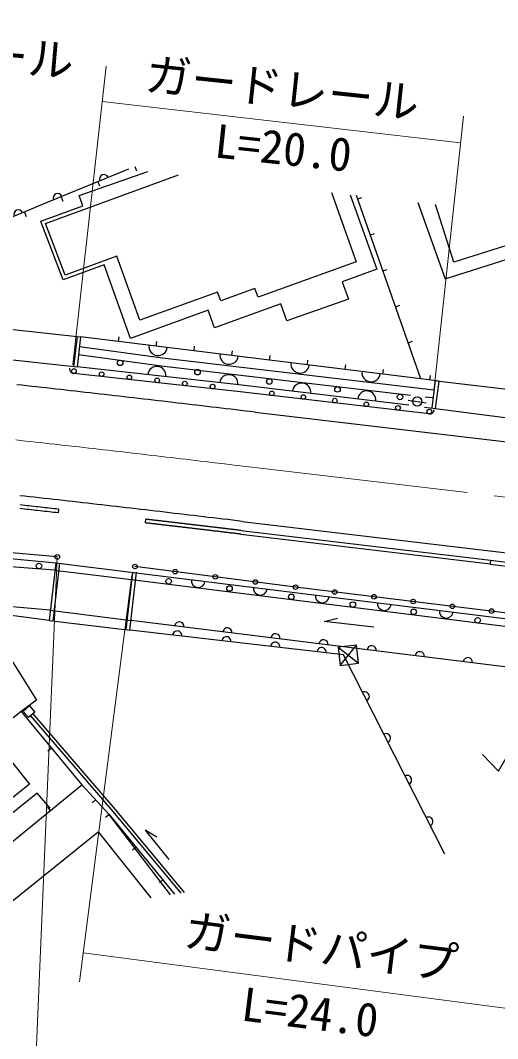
# Model space of a CAD drawing. Units: millimetres, scale not verified. Extents: x -997654 to 1989346, y -2661353 to 380000.
# Drawn here: x 295342 to 321394, y 281359 to 336919 of the extents above; entities that cross this region are included whole.
import ezdxf
from ezdxf.enums import TextEntityAlignment as Align

# ---------------------------------------------------------------- set-up
doc = ezdxf.new("R2010")
doc.units = ezdxf.units.MM
doc.header["$LTSCALE"] = 1000
doc.linetypes.add('CHAIN', pattern=[18.5, 12, -1.5, 3.5, -1.5])
doc.linetypes.add('DASHED', pattern=[7.5, 6, -1.5])
for name, color, linetype, lineweight in [('M-BGD', 7, 'Continuous', 25), ('M-BMK', 2, 'CHAIN', 13), ('M-STR-HTXT', 7, 'Continuous', 13), ('M-STR-STRC', 7, 'Continuous', 25)]:
    doc.layers.add(name, color=color, linetype=linetype, lineweight=lineweight)
doc.styles.add('ＭＳ ゴシック', font='')
doc.styles.get('ＭＳ ゴシック').set_extended_font_data('MS Gothic')

msp = doc.modelspace()

# ---------------------------------------------------------------- linework, layer by layer
at = {"layer": 'M-BGD'}
for p, q in [((301589, 328938), (301683, 328707)), ((299569, 328113), (299663, 327882)), ((297570, 327284), (297666, 327054)), ((317196, 317365), (313688, 327363)), ((313754, 327176), (313989, 327259)), ((295571, 326456), (295667, 326225)), ((314442, 325214), (314678, 325297)), ((315130, 323252), (315366, 323334)), ((315819, 321289), (316055, 321372)), ((298434, 319674), (298244, 318019)), ((298633, 319650), (298443, 317996)), ((300695, 319396), (300726, 319644)), ((302758, 319142), (302788, 319390)), ((304820, 318888), (304851, 319136)), ((316507, 319327), (316743, 319410)), ((294064, 318498), (298451, 318020)), ((306883, 318634), (306914, 318882)), ((308946, 318380), (308976, 318629)), ((311008, 318126), (311039, 318375)), ((313071, 317872), (313101, 318121)), ((315133, 317619), (315164, 317867)), ((317701, 317302), (317732, 317550)), ((318207, 317239), (322078, 316777)), ((316755, 316147), (316507, 316173)), ((316757, 316157), (317251, 316085)), ((317839, 316317), (317441, 316363)), ((317251, 316082), (317498, 316043)), ((317403, 315820), (318011, 315746)), ((318010, 315744), (322073, 315210)), ((297424, 310245), (297402, 310047)), ((302164, 309501), (302187, 309699)), ((307394, 309085), (321010, 307472)), ((307371, 308887), (320986, 307273)), ((297212, 306927), (277912, 308358)), ((297279, 307318), (296909, 304166)), ((297477, 307295), (297108, 304143)), ((321010, 307472), (320986, 307273)), ((301463, 306791), (301098, 303675)), ((301666, 306804), (301296, 303652)), ((301661, 306767), (325361, 303844)), ((301692, 306381), (325291, 303422)), ((325017, 301249), (301389, 304175)), ((312806, 301723), (313684, 302831)), ((312691, 302716), (313800, 301838)), ((295382, 299200), (298698, 295199)), ((297040, 297200), (296847, 297040)), ((296990, 293806), (296832, 294000)), ((299440, 294392), (299256, 294223)), ((300182, 293586), (299989, 293427)), ((301654, 291801), (301461, 291642)), ((303126, 290015), (302933, 289856))]:
    msp.add_line(p, q, dxfattribs=at)
at = {"layer": 'M-BGD', "linetype": 'DASHED'}
for p, q in [((297279, 307318), (301661, 306767)), ((297212, 306927), (301692, 306381)), ((296946, 304732), (301389, 304175)), ((296909, 304166), (301332, 303648)), ((303540, 289211), (300182, 293586))]:
    msp.add_line(p, q, dxfattribs=at)
at = {"layer": 'M-BGD'}
for points in [[(301249, 328799), (297549, 327288), (288284, 323454), (283579, 321483), (294252, 320139), (294460, 320114)], [(297787, 323025), (296715, 325836), (303967, 328486)], [(312324, 327521), (313678, 323751), (308321, 321810), (308147, 322295), (306281, 321619), (306110, 322096), (301861, 320556), (300607, 324047), (297787, 323025)], [(325286, 325709), (318998, 323725), (318009, 326865)], [(294460, 320114), (298449, 319672), (298633, 319650)], [(318010, 315744), (318207, 317239), (317196, 317365), (298633, 319650)], [(298573, 319120), (303099, 318501), (317909, 316762)], [(316635, 316458), (303043, 318055), (298524, 318674)], [(316545, 315923), (307130, 317058), (298451, 318020)], [(317656, 315449), (307333, 316644), (298252, 317657)], [(317812, 315770), (318009, 317265), (318205, 317226)], [(297402, 310047), (297279, 310060), (297156, 310074), (297034, 310088), (296911, 310102), (296788, 310115), (296666, 310129), (296543, 310143), (296420, 310156), (296298, 310170), (296175, 310183), (296052, 310197), (295930, 310210), (295807, 310224), (295684, 310237), (295562, 310251), (295439, 310264), (295317, 310278)], [(297424, 310245), (297301, 310259), (297179, 310273), (297056, 310287), (296933, 310300), (296810, 310314), (296688, 310328), (296565, 310341), (296442, 310355), (296320, 310369), (296197, 310382), (296074, 310396), (295952, 310409), (295829, 310423), (295706, 310436), (295584, 310450), (295461, 310463), (295338, 310476)], [(307371, 308887), (307336, 308891), (307302, 308895), (307268, 308899), (307233, 308903), (307199, 308907), (307165, 308911), (307131, 308915), (307096, 308919), (307062, 308923), (307028, 308927), (306993, 308931), (306959, 308935), (306925, 308939), (306890, 308943), (306856, 308947), (306822, 308952), (306788, 308956), (306753, 308960), (306719, 308964), (306685, 308968), (306650, 308972), (306616, 308976), (306582, 308980), (306548, 308984), (306513, 308988), (306479, 308992), (306445, 308996), (306411, 309000), (306376, 309004), (306342, 309008), (306308, 309012), (306273, 309017), (306239, 309021), (306205, 309025), (306171, 309029), (306136, 309033), (306102, 309037), (306068, 309041), (306033, 309045), (305999, 309049), (305965, 309053), (305931, 309057), (305896, 309061), (305862, 309065), (305828, 309069), (305794, 309073), (305759, 309077), (305725, 309081), (305691, 309085), (305657, 309090), (305622, 309094), (305588, 309098), (305554, 309102), (305519, 309106), (305485, 309110), (305451, 309114), (305417, 309118), (305382, 309122), (305348, 309126), (305314, 309130), (305280, 309134), (305245, 309138), (305211, 309142), (305177, 309146), (305143, 309150), (305108, 309154), (305074, 309158), (305040, 309162), (305006, 309166), (304971, 309171), (304937, 309175), (304903, 309179), (304868, 309183), (304834, 309187), (304800, 309191), (304766, 309195), (304731, 309199), (304697, 309203), (304663, 309207), (304629, 309211), (304594, 309215), (304560, 309219), (304526, 309223), (304492, 309227), (304457, 309231), (304423, 309235), (304389, 309239), (304355, 309243), (304320, 309247), (304286, 309251), (304252, 309255), (304218, 309259), (304183, 309263), (304149, 309268), (304115, 309272), (304081, 309276), (304046, 309280), (304012, 309284), (303978, 309288), (303944, 309292), (303910, 309296), (303875, 309300), (303841, 309304), (303807, 309308), (303773, 309312), (303738, 309316), (303704, 309320), (303670, 309324), (303636, 309328), (303601, 309332), (303567, 309336), (303533, 309340), (303499, 309344), (303464, 309348), (303430, 309352), (303396, 309356), (303362, 309360), (303327, 309364), (303293, 309368), (303259, 309372), (303225, 309376), (303191, 309380), (303156, 309384), (303122, 309388), (303088, 309392), (303054, 309396), (303019, 309400), (302985, 309404), (302951, 309408), (302917, 309412), (302882, 309416), (302848, 309420), (302814, 309424), (302780, 309428), (302746, 309432), (302711, 309436), (302677, 309440), (302643, 309444), (302609, 309448), (302574, 309453), (302540, 309457), (302506, 309461), (302472, 309465), (302438, 309469), (302403, 309473), (302369, 309477), (302335, 309481), (302301, 309485), (302266, 309489), (302232, 309493), (302198, 309497), (302164, 309501)], [(307394, 309085), (307360, 309089), (307325, 309093), (307291, 309097), (307257, 309101), (307223, 309105), (307188, 309110), (307154, 309114), (307120, 309118), (307085, 309122), (307051, 309126), (307017, 309130), (306983, 309134), (306948, 309138), (306914, 309142), (306880, 309146), (306845, 309150), (306811, 309154), (306777, 309158), (306743, 309162), (306708, 309166), (306674, 309170), (306640, 309175), (306605, 309179), (306571, 309183), (306537, 309187), (306503, 309191), (306468, 309195), (306434, 309199), (306400, 309203), (306365, 309207), (306331, 309211), (306297, 309215), (306263, 309219), (306228, 309223), (306194, 309227), (306160, 309231), (306126, 309235), (306091, 309239), (306057, 309244), (306023, 309248), (305988, 309252), (305954, 309256), (305920, 309260), (305886, 309264), (305851, 309268), (305817, 309272), (305783, 309276), (305749, 309280), (305714, 309284), (305680, 309288), (305646, 309292), (305611, 309296), (305577, 309300), (305543, 309304), (305509, 309308), (305474, 309312), (305440, 309317), (305406, 309321), (305372, 309325), (305337, 309329), (305303, 309333), (305269, 309337), (305235, 309341), (305200, 309345), (305166, 309349), (305132, 309353), (305098, 309357), (305063, 309361), (305029, 309365), (304995, 309369), (304960, 309373), (304926, 309377), (304892, 309381), (304858, 309385), (304823, 309389), (304789, 309393), (304755, 309397), (304721, 309402), (304686, 309406), (304652, 309410), (304618, 309414), (304584, 309418), (304549, 309422), (304515, 309426), (304481, 309430), (304447, 309434), (304412, 309438), (304378, 309442), (304344, 309446), (304310, 309450), (304275, 309454), (304241, 309458), (304207, 309462), (304173, 309466), (304138, 309470), (304104, 309474), (304070, 309478), (304036, 309482), (304001, 309486), (303967, 309490), (303933, 309494), (303899, 309498), (303864, 309502), (303830, 309506), (303796, 309511), (303762, 309515), (303727, 309519), (303693, 309523), (303659, 309527), (303625, 309531), (303590, 309535), (303556, 309539), (303522, 309543), (303488, 309547), (303454, 309551), (303419, 309555), (303385, 309559), (303351, 309563), (303317, 309567), (303282, 309571), (303248, 309575), (303214, 309579), (303180, 309583), (303145, 309587), (303111, 309591), (303077, 309595), (303043, 309599), (303008, 309603), (302974, 309607), (302940, 309611), (302906, 309615), (302872, 309619), (302837, 309623), (302803, 309627), (302769, 309631), (302735, 309635), (302700, 309639), (302666, 309643), (302632, 309647), (302598, 309651), (302563, 309655), (302529, 309659), (302495, 309663), (302461, 309667), (302427, 309671), (302392, 309675), (302358, 309679), (302324, 309683), (302290, 309687), (302255, 309691), (302221, 309695), (302187, 309699)], [(297355, 307643), (294006, 307943), (286223, 308487), (278296, 308924)], [(278166, 308669), (286083, 308225), (292301, 307797), (297279, 307318)], [(325342, 304164), (310363, 305992), (301597, 307119)], [(296909, 304166), (293193, 304665), (296230, 299819), (295382, 299200), (294768, 298726), (292686, 300699), (289046, 305040), (276626, 305739)], [(296946, 304732), (293047, 305078), (289063, 305454), (285508, 305664), (281528, 305921), (276740, 306080)], [(314636, 303815), (311917, 304125), (312646, 304300)], [(318509, 291415), (312987, 302307), (301332, 303648)], [(295897, 298964), (300393, 293744), (304098, 289298)], [(304306, 289330), (300530, 293860), (296034, 299082)], [(320574, 296857), (321434, 295950), (322064, 297030)], [(290160, 288234), (298698, 295199), (300182, 293586), (303761, 289245)], [(294354, 287783), (294036, 288179), (299582, 292641), (302461, 289043)], [(302798, 292344), (302154, 292728), (303450, 291139)]]:
    msp.add_lwpolyline(points, dxfattribs=at)
at = {"layer": 'M-BGD', "linetype": 'DASHED'}
for points in [[(296456, 325954), (298754, 326794), (298548, 327356), (302302, 328678)], [(313343, 327403), (314801, 323344), (312911, 322660), (313253, 321709), (309892, 320529), (309562, 321446), (305944, 320135), (305597, 321099), (301357, 319563), (299913, 323583), (297670, 322770), (296457, 325951)], [(317034, 326977), (318534, 322820), (326180, 325247)], [(296976, 293936), (296267, 294755), (290150, 289863), (289182, 291066), (288652, 290639), (285175, 294961), (285705, 295388), (280153, 302290), (284443, 305739), (286614, 303027), (288957, 305067)]]:
    msp.add_lwpolyline(points, dxfattribs=at)
at = {"layer": 'M-BGD'}
for points in [[(325428, 306909), (321008, 307452), (320984, 307254), (325404, 306710)], [(288727, 304131), (295846, 295242), (290261, 290777), (281042, 302292), (284241, 304863), (286465, 302161)], [(312806, 301723), (313800, 301838), (313684, 302831), (312691, 302716)], [(295795, 298876), (295501, 299217), (295842, 299511), (296136, 299170)]]:
    msp.add_lwpolyline(points, close=True, dxfattribs=at)
for centre, radius in [((300790, 318229), 150), ((298266, 317782), 125), ((305009, 317723), 150), ((299780, 317613), 125), ((301293, 317444), 125), ((302807, 317275), 125), ((308929, 317215), 150), ((304320, 317106), 125), ((305834, 316938), 125), ((312654, 316781), 150), ((309068, 316569), 125), ((310789, 316370), 125), ((312509, 316171), 125), ((316061, 316371), 150), ((317004, 316121), 250), ((314229, 315971), 125), ((315950, 315772), 125), ((317670, 315573), 125), ((296358, 307148), 150), ((297355, 307643), 125), ((301597, 307119), 125), ((303789, 306838), 125), ((303435, 306310), 150), ((305980, 306556), 125), ((308172, 306274), 125), ((306756, 305918), 150), ((310135, 305468), 150), ((310363, 305992), 125), ((312503, 305731), 125), ((314643, 305470), 125), ((313489, 305041), 150), ((316783, 305209), 125), ((318922, 304947), 125), ((316810, 304649), 150), ((321062, 304686), 125), ((320302, 304182), 150)]:
    msp.add_circle(centre, radius, dxfattribs=at)
for centre, radius, start, end in [((299905, 328251), 250, 22.216, 202.216), ((297380, 327220), 250, 22.216, 202.216), ((295233, 326330), 250, 22.4826, 202.4826), ((495846, -1167853), 1493500, 100.37437, 100.37437), ((302860, 319130), 500, 172.9833, 352.9833), ((306735, 318653), 500, 172.9833, 352.9833), ((298280, 317906), 250, 173.635, 263.635), ((302790, 317539), 500, 353.6748, 173.6748), ((310611, 318176), 500, 172.9833, 352.9833), ((306722, 317088), 500, 353.129, 173.129), ((314486, 317699), 500, 172.9833, 352.9833), ((310690, 316628), 500, 353.129, 173.129), ((314251, 316199), 500, 353.129, 173.129), ((317685, 315697), 250, 263.3923, 353.3923), ((305047, 306349), 375, 172.9695, 352.9695), ((308433, 305931), 375, 172.9695, 352.9695), ((311818, 305514), 375, 172.9695, 352.9695), ((315204, 305096), 375, 172.9695, 352.9695), ((318589, 304679), 375, 172.9695, 352.9695), ((304015, 303850), 250, 352.9392, 172.9392), ((303900, 303353), 250, 353.4344, 173.4344), ((306640, 303525), 250, 352.9392, 172.9392), ((309265, 303200), 250, 352.9392, 172.9392), ((306588, 303043), 250, 353.4344, 173.4344), ((309251, 302737), 250, 353.4344, 173.4344), ((311890, 302874), 250, 352.9392, 172.9392), ((311785, 302445), 250, 353.4344, 173.4344), ((314516, 302549), 250, 352.9392, 172.9392), ((317141, 302224), 250, 352.9392, 172.9392), ((319766, 301899), 250, 352.9392, 172.9392), ((314142, 300029), 250, 296.8846, 116.8846), ((315296, 297752), 250, 296.8846, 116.8846), ((316451, 295474), 250, 296.8846, 116.8846), ((317606, 293197), 250, 296.8846, 116.8846)]:
    msp.add_arc(centre, radius, start, end, dxfattribs=at)
at = {"layer": 'M-BMK'}
msp.add_line((307806, 312561), (350710, 307477), dxfattribs=at)
msp.add_lwpolyline([(307806, 312561), (307012, 312655), (306483, 312718), (305954, 312780), (305689, 312811), (305425, 312843), (305160, 312874), (304895, 312905), (304631, 312936), (304366, 312968), (304101, 312999), (303837, 313030), (303572, 313061), (303308, 313092), (303043, 313123), (302778, 313154), (302514, 313185), (302249, 313216), (301984, 313246), (301720, 313277), (301455, 313308), (301190, 313339), (300926, 313369), (300661, 313400), (300396, 313430), (300132, 313461), (299867, 313491), (299602, 313521), (299337, 313551), (299073, 313582), (298808, 313612), (298543, 313642), (298278, 313671), (298014, 313701), (297749, 313731), (297484, 313761), (297219, 313790), (296954, 313820), (296690, 313849), (296425, 313878), (296160, 313907), (295895, 313936), (295630, 313965), (295365, 313994), (295100, 314023)], dxfattribs=at)
at = {"layer": 'M-STR-HTXT'}
for p, q in [((298202, 318126), (300025, 334421)), ((299810, 332499), (319373, 330245)), ((319530, 331701), (317836, 316001)), ((296134, 278952), (297355, 307643)), ((298564, 284453), (301418, 306629)), ((298767, 286035), (323627, 282774))]:
    msp.add_line(p, q, dxfattribs=at)
at = {"layer": 'M-STR-STRC'}
for p, q in [((308159, 315540), (352259, 310315)), ((307453, 309582), (351553, 304356))]:
    msp.add_line(p, q, dxfattribs=at)
for points in [[(308159, 315540), (307894, 315571), (307630, 315603), (307365, 315634), (307100, 315665), (306836, 315697), (306571, 315728), (306306, 315759), (306041, 315791), (305776, 315822), (305512, 315853), (305247, 315885), (304982, 315916), (304717, 315947), (304452, 315978), (304187, 316009), (303922, 316040), (303657, 316072), (303392, 316103), (303127, 316134), (302861, 316165), (302596, 316195), (302331, 316226), (302066, 316257), (301800, 316288), (301535, 316319), (301270, 316349), (301004, 316380), (300739, 316411), (300474, 316441), (300208, 316471), (299943, 316502), (299677, 316532), (299411, 316562), (299146, 316593), (298880, 316623), (298614, 316653), (298349, 316683), (298083, 316712), (297817, 316742), (297551, 316772), (297285, 316801), (297019, 316831), (296754, 316860), (296488, 316889), (296222, 316919), (295955, 316948), (295689, 316977), (295423, 317006), (295157, 317034)], [(307453, 309582), (307188, 309613), (306924, 309644), (306659, 309676), (306395, 309707), (306130, 309738), (305866, 309770), (305601, 309801), (305337, 309832), (305073, 309863), (304808, 309895), (304544, 309926), (304280, 309957), (304015, 309988), (303751, 310019), (303487, 310050), (303223, 310081), (302958, 310112), (302694, 310143), (302430, 310174), (302166, 310205), (301902, 310236), (301638, 310267), (301374, 310297), (301109, 310328), (300845, 310358), (300581, 310389), (300317, 310419), (300053, 310450), (299789, 310480), (299526, 310510), (299262, 310541), (298998, 310571), (298734, 310601), (298470, 310631), (298206, 310661), (297942, 310690), (297678, 310720), (297415, 310750), (297151, 310779), (296887, 310809), (296623, 310838), (296360, 310867), (296096, 310896), (295832, 310925), (295568, 310954), (295305, 310983)]]:
    msp.add_lwpolyline(points, dxfattribs=at)

# ---------------------------------------------------------------- texts
at = {"layer": 'M-STR-HTXT', "style": 'ＭＳ ゴシック'}
for s, rotation, p in [('ガードレール', 355.102, (283188, 334503)), ('ガードレール', 353.876, (302030, 332557)), ('L=20.0', 353.876, (305823, 328904)), ('ガードパイプ', 352.845, (304141, 285853)), ('L=24.0', 352.845, (307270, 281812))]:
    msp.add_text(s, height=1833, rotation=rotation, dxfattribs=at).set_placement(p, align=Align.BOTTOM_LEFT)

doc.saveas('drawing.dxf')
